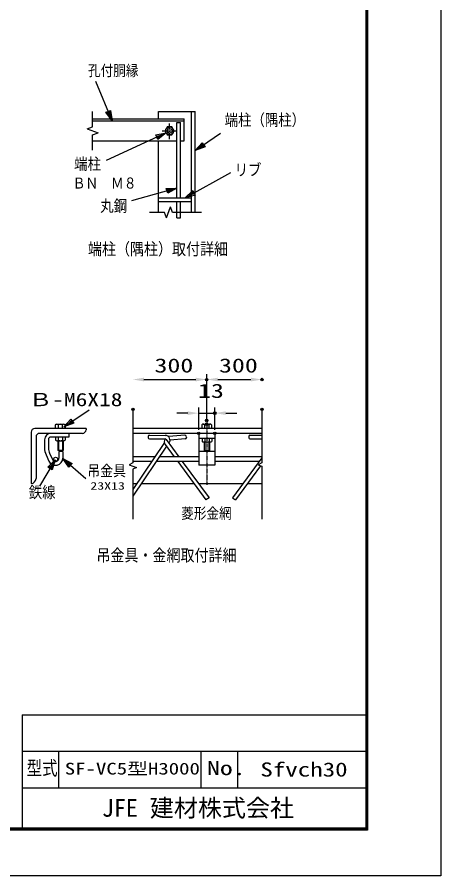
# Model space of a CAD drawing. Units: millimetres, scale not verified. Extents: x -4455 to 4455, y -3150 to 3150.
# Drawn here: x 2720 to 4455, y -3150 to 367 of the extents above; entities that cross this region are included whole.
import ezdxf
from ezdxf.enums import TextEntityAlignment as Align

# ---------------------------------------------------------------- set-up
doc = ezdxf.new("R2010")
doc.units = ezdxf.units.MM
doc.header["$LTSCALE"] = 20
doc.header["$PDMODE"] = 32
doc.header["$PDSIZE"] = 10
doc.linetypes.add('USER2', pattern=[2, 1.25, -0.25, 0.25, -0.25])
doc.linetypes.add('USER4', pattern=[0.216, 0.118, -0.039, 0.02, -0.039])
for name, color, linetype, lineweight in [('0-0_1', 7, 'Continuous', 25), ('0-2_0', 4, 'Continuous', 25), ('0-7_WAKU', 7, 'Continuous', 25), ('0-8_CENTLN-LMEC0', 2, 'USER4', 25)]:
    doc.layers.add(name, color=color, linetype=linetype, lineweight=lineweight)
doc.layers.add('0-5_DEFPOINTS', color=7, linetype='Continuous')
doc.styles.add('ＭＳ ゴシック', font='')
doc.styles.get('ＭＳ ゴシック').set_extended_font_data('MS Gothic')

# ---------------------------------------------------------------- blocks, each defined once
blk = doc.blocks.new('C45')
at = {"layer": '0-0_1', "color": 4}
blk.add_line((155209.2, 57012.4), (158967.7, 59078.5), dxfattribs=at)
blk.add_lwpolyline([(156046.5, 57233.1), (155209.2, 57012.4), (155844.1, 57601.1)], close=True, dxfattribs=at)
blk.add_lwpolyline([(155995.9, 57325.1), (155577.3, 57214.8), (155894.7, 57509.1)], dxfattribs=at)
blk = doc.blocks.new('C47')
at = {"layer": '0-0_1', "color": 4}
blk.add_line((153663.4, 62317.5), (148739.3, 60062.2), dxfattribs=at)
blk.add_lwpolyline([(152812.2, 62158.7), (153663.4, 62317.5), (152987.1, 61776.8)], close=True, dxfattribs=at)
blk.add_lwpolyline([(152855.9, 62063.2), (153281.5, 62142.6), (152943.4, 61872.3)], dxfattribs=at)
blk = doc.blocks.new('C46')
at = {"layer": '0-0_1', "color": 4}
blk.add_line((154537.7, 57803.2), (150827.6, 56757.6), dxfattribs=at)
blk.add_lwpolyline([(153672.3, 57777.5), (154537.7, 57803.2), (153786.2, 57373.2)], close=True, dxfattribs=at)
blk.add_lwpolyline([(153700.8, 57676.4), (154133.5, 57689.3), (153757.7, 57474.3)], dxfattribs=at)
blk = doc.blocks.new('C48')
at = {"layer": '0-0_1', "color": 4}
blk.add_line((156037.7, 60874.7), (158113.3, 62287.1), dxfattribs=at)
blk.add_lwpolyline([(156850.4, 61173.6), (156037.7, 60874.7), (156614.1, 61520.9)], close=True, dxfattribs=at)
blk.add_lwpolyline([(156791.3, 61260.4), (156385, 61111), (156673.1, 61434.1)], dxfattribs=at)
blk = doc.blocks.new('C44')
at = {"layer": '0-0_1', "color": 4}
blk.add_line((149239.8, 63312.4), (147893.2, 66544.7), dxfattribs=at)
blk.add_lwpolyline([(149110.6, 64168.6), (149239.8, 63312.4), (148722.9, 64007.1)], close=True, dxfattribs=at)
blk.add_lwpolyline([(149013.7, 64128.2), (149078.3, 63700.1), (148819.8, 64047.5)], dxfattribs=at)
blk = doc.blocks.new('C75')
at = {"layer": '0-0_1', "color": 4}
blk.add_line((156037.7, 60874.7), (158113.3, 62287.1), dxfattribs=at)
blk.add_lwpolyline([(156850.4, 61173.6), (156037.7, 60874.7), (156614.1, 61520.9)], close=True, dxfattribs=at)
blk.add_lwpolyline([(156791.3, 61260.4), (156385, 61111), (156673.1, 61434.1)], dxfattribs=at)

msp = doc.modelspace()

# ---------------------------------------------------------------- linework, layer by layer
at = {"layer": '0-0_1', "color": 4}
for p, q in [((3029.08, -82.76), (3029.08, -20.39)), ((3006.58, -90.95), (3029.08, -82.76)), ((3006.58, -90.95), (3051.58, -107.33)), ((3029.08, -115.52), (3051.58, -107.33)), ((3029.08, -177.89), (3029.08, -115.52)), ((3332.14, -455.39), (3348.52, -410.39)), ((3356.71, -432.89), (3348.52, -410.39)), ((3323.95, -432.89), (3261.58, -432.89)), ((3332.14, -455.39), (3323.95, -432.89)), ((3475.17, -432.89), (3356.71, -432.89)), ((2888.56, -1367.95), (2888.56, -1407.89)), ((2905.62, -1367.95), (2905.62, -1407.89)), ((3488.47, -1373.21), (3488.47, -1407.89)), ((3505.54, -1373.21), (3505.54, -1407.89))]:
    msp.add_line(p, q, dxfattribs=at)
at = {"layer": '0-0_1'}
for p, q in [((3299.08, -20.39), (3449.08, -20.39)), ((3299.08, -50.39), (3299.08, -20.39)), ((3434.08, -432.89), (3434.08, -20.39)), ((3449.08, -432.89), (3449.08, -20.39)), ((3029.08, -50.39), (3404.08, -50.39)), ((3029.08, -57.89), (3404.08, -57.89)), ((3374.08, -372.89), (3374.08, -65.39)), ((3374.08, -65.39), (3389.08, -65.39)), ((3389.08, -372.89), (3389.08, -65.39)), ((3404.08, -140.39), (3404.08, -50.39)), ((3334.77, -83.01), (3325.46, -99.14)), ((3325.46, -99.14), (3334.77, -115.27)), ((3353.39, -83.01), (3334.77, -83.01)), ((3362.71, -99.14), (3353.39, -83.01)), ((3353.39, -115.27), (3362.71, -99.14)), ((3029.08, -140.39), (3374.08, -140.39)), ((3299.08, -432.89), (3299.08, -140.39)), ((3334.77, -115.27), (3353.39, -115.27)), ((3389.08, -140.39), (3404.08, -140.39)), ((3299.08, -372.89), (3434.08, -372.89)), ((3299.08, -387.89), (3434.08, -387.89)), ((3374.08, -455.39), (3374.08, -387.89)), ((3389.08, -455.39), (3389.08, -387.89)), ((3374.08, -455.39), (3389.08, -455.39)), ((2881.66, -1300.63), (2910.34, -1300.63)), ((3481.57, -1300.24), (3510.26, -1300.24)), ((2876, -1303.04), (2876, -1317.97)), ((2887.33, -1303.05), (2887.33, -1317.97)), ((2904.66, -1303.03), (2904.66, -1317.97)), ((2916, -1302.99), (2916, -1317.97)), ((3475.91, -1302.64), (3475.91, -1317.57)), ((3487.25, -1302.65), (3487.25, -1317.57)), ((3504.58, -1302.63), (3504.58, -1317.57)), ((3515.91, -1302.59), (3515.91, -1317.57)), ((2877.09, -1353.29), (2877.09, -1365.55)), ((2882.76, -1367.95), (2911.42, -1367.95)), ((2886.42, -1367.95), (2886.42, -1407.89)), ((2888.42, -1353.29), (2888.42, -1365.55)), ((2905.76, -1353.29), (2905.76, -1365.56)), ((2907.76, -1367.96), (2907.76, -1407.89)), ((2917.09, -1353.29), (2917.09, -1365.56)), ((2932.07, -1337.89), (2932.07, -1353.29)), ((3477.01, -1358.55), (3477.01, -1370.81)), ((3488.34, -1358.55), (3488.34, -1370.81)), ((3505.67, -1358.55), (3505.67, -1370.81)), ((3517.01, -1358.55), (3517.01, -1370.81)), ((3482.67, -1373.21), (3511.34, -1373.21)), ((3486.34, -1373.21), (3486.34, -1407.89)), ((3507.67, -1373.21), (3507.67, -1407.89)), ((3486.34, -1407.89), (3507.67, -1407.89))]:
    msp.add_line(p, q, dxfattribs=at)
at = {"layer": '0-0_1', "color": 4, "linetype": 'USER2'}
for p, q in [((3344.08, -133.22), (3344.08, -69.14)), ((3314.08, -99.14), (3374.08, -99.14))]:
    msp.add_line(p, q, dxfattribs=at)
at = {"layer": '0-0_1'}
for radius in [16.13, 9.31]:
    msp.add_circle((3344.08, -99.14), radius, dxfattribs=at)
for centre, radius, start, end in [((2881.65, -1308.34), 7.75, 43.05395, 136.76926), ((2896.04, -1317.58), 16.94, 59.3584, 120.92194), ((2910.37, -1308.83), 8.14, 45.86685, 134.53607), ((3481.56, -1307.95), 7.75, 43.05395, 136.76926), ((3495.96, -1317.19), 16.94, 59.3584, 120.92194), ((3510.29, -1308.44), 8.14, 45.86685, 134.53607), ((2882.74, -1360.24), 7.75, 223.23149, 316.94679), ((2897.14, -1351.01), 16.94, 239.07794, 300.64148), ((2911.46, -1359.76), 8.14, 225.46316, 314.1324), ((3482.66, -1365.5), 7.75, 223.23149, 316.94679), ((3497.05, -1356.26), 16.94, 239.07794, 300.64148), ((3511.38, -1365.01), 8.14, 225.46316, 314.1324)]:
    msp.add_arc(centre, radius, start, end, dxfattribs=at)
at = {"layer": '0-2_0', "color": 2}
for p, q in [((3238.99, -1117.5), (3451.29, -1117.5)), ((3541.29, -1117.5), (3677.47, -1117.5)), ((3418.29, -1255.14), (3373.29, -1255.14)), ((3463.29, -1255.14), (3529.29, -1255.14)), ((3574.29, -1255.14), (3619.29, -1255.14))]:
    msp.add_line(p, q, dxfattribs=at)
at = {"layer": '0-2_0', "color": 1}
for p, q in [((3496.29, -1285.24), (3496.29, -1095)), ((3463.29, -1322.89), (3463.29, -1232.64)), ((3529.29, -1322.89), (3529.29, -1232.64))]:
    msp.add_line(p, q, dxfattribs=at)
at = {"layer": '0-2_0', "color": 7}
for p, q in [((3193.99, -1239.68), (3193.99, -1458.32)), ((3722.47, -1239.68), (3722.47, -1458.32)), ((2777.07, -1332.89), (2777.07, -1542.89)), ((3002.07, -1317.89), (2792.07, -1317.89)), ((3002.07, -1317.89), (3002.07, -1322.89)), ((3722.47, -1317.89), (3193.99, -1317.89)), ((3716.03, -1317.89), (3193.99, -1317.89)), ((2797.07, -1352.89), (2797.07, -1522.89)), ((2987.07, -1337.89), (2812.07, -1337.89)), ((2832.07, -1363.89), (2832.07, -1398.43)), ((2848.07, -1363.29), (2848.07, -1398.43)), ((2932.07, -1353.29), (2858.07, -1353.29)), ((3722.47, -1337.89), (3193.99, -1337.89)), ((3256.35, -1350.71), (3256.33, -1355.71)), ((3261.3, -1360.73), (3326.03, -1361.02)), ((3261.37, -1345.73), (3326.1, -1346.02)), ((3329.82, -1362.79), (3381.93, -1433.51)), ((3407.04, -1345.69), (3340.59, -1351.35)), ((3408.31, -1360.63), (3346.01, -1365.94)), ((3412.44, -1350.25), (3412.87, -1355.23)), ((3463.29, -1337.89), (3463.29, -1467.9)), ((3529.29, -1358.53), (3463.29, -1358.53)), ((3529.29, -1337.89), (3529.29, -1467.9)), ((3668.42, -1350.74), (3668.4, -1355.74)), ((3673.38, -1360.77), (3722.47, -1360.99)), ((3673.44, -1345.77), (3722.47, -1345.99)), ((3322.79, -1375.75), (3193.99, -1567.72)), ((3331.27, -1390.04), (3193.99, -1594.64)), ((3326.18, -1383.14), (3363.3, -1433.51)), ((2838.12, -1426.03), (2849.84, -1451.47)), ((2852.66, -1419.34), (2864.33, -1444.68)), ((2907.76, -1407.89), (2886.42, -1407.89)), ((2907.07, -1412.89), (2907.07, -1438.89)), ((3284.04, -1433.51), (3193.99, -1433.51)), ((3463.29, -1433.51), (3302.1, -1433.51)), ((3529.29, -1412.89), (3463.29, -1412.89)), ((3722.47, -1433.51), (3529.29, -1433.51)), ((3722.47, -1437.76), (3601.83, -1601.49)), ((3271.26, -1452.55), (3193.99, -1452.55)), ((3463.29, -1452.55), (3289.32, -1452.55)), ((3377.33, -1452.55), (3492.98, -1609.52)), ((3529.29, -1467.9), (3463.29, -1467.9)), ((3711.57, -1452.55), (3529.29, -1452.55)), ((3717.07, -1470.38), (3614.55, -1609.52)), ((3722.47, -1458.32), (3706.54, -1466.71)), ((3706.54, -1466.71), (3722.47, -1472.26)), ((3722.47, -1472.26), (3722.47, -1688.67)), ((3193.99, -1485.08), (3193.99, -1688.67)), ((2777.07, -1542.89), (2777.27, -1542.89)), ((3193.99, -1542.87), (3210.66, -1542.87)), ((3228.73, -1542.87), (3443.87, -1542.87)), ((3462.5, -1542.87), (3645.03, -1542.87)), ((3663.66, -1542.87), (3722.47, -1542.87)), ((3601.83, -1601.49), (3614.55, -1609.52))]:
    msp.add_line(p, q, dxfattribs=at)
for points in [[(2907.07, -1412.89), (2891.07, -1412.89), (2891.07, -1438.89)], [(3193.99, -1458.32), (3178.05, -1466.71), (3208.65, -1477.37), (3193.99, -1485.08)], [(3395.96, -1452.55), (3505.7, -1601.49), (3492.98, -1609.52)]]:
    msp.add_lwpolyline(points, dxfattribs=at)
msp.add_circle((2877.3, -1443.83), 8.19, dxfattribs=at)
for centre, radius, start, end in [((2792.07, -1332.89), 15, 90, 180), ((2987.07, -1322.89), 15, 270, 0), ((2812.07, -1352.89), 15, 90, 180), ((2858.07, -1363.89), 26, 90, 180), ((2858.07, -1363.29), 10, 90, 180), ((3261.33, -1355.73), 5, 179.74316, 269.74316), ((3261.35, -1350.73), 5, 89.74316, 179.74316), ((3342.28, -1371.28), 20, 150.20381, 216.38235), ((3326.01, -1366.02), 5, 32.54977, 89.74316), ((3326.01, -1366.02), 20, 320.82678, 89.74316), ((3342.28, -1371.28), 20, 94.8681, 97.42908), ((3407.46, -1350.67), 5, 4.8681, 94.8681), ((3407.89, -1355.65), 5, 274.8681, 4.8681), ((3673.4, -1355.77), 5, 179.74316, 269.74316), ((3673.42, -1350.77), 5, 89.74316, 179.74316), ((2898.07, -1398.43), 66, 180, 204.72477), ((2898.07, -1398.43), 50, 180, 204.725), ((2877.07, -1438.89), 30, 204.79222, 0), ((2877.07, -1438.89), 14, 204.42627, 0), ((2777.07, -1522.89), 20, 270, 0)]:
    msp.add_arc(centre, radius, start, end, dxfattribs=at)
at = {"layer": '0-2_0', "color": 2}
for points in [[(3238.99, -1110), (3193.99, -1117.5), (3238.99, -1125)], [(3451.29, -1110), (3496.29, -1117.5), (3451.29, -1125)], [(3541.29, -1110), (3496.29, -1117.5), (3541.29, -1125)], [(3677.47, -1110), (3722.47, -1117.5), (3677.47, -1125)], [(3418.29, -1247.64), (3463.29, -1255.14), (3418.29, -1262.64)], [(3574.29, -1247.64), (3529.29, -1255.14), (3574.29, -1262.64)]]:
    msp.add_solid(points, dxfattribs=at)
at = {"layer": '0-5_DEFPOINTS'}
for p in [(3496.29, -1117.5), (3722.47, -1117.5), (3193.99, -1239.68), (3529.29, -1255.14), (3722.47, -1239.68), (3496.29, -1285.24), (3496.29, -1300.24), (3463.29, -1337.89), (3529.29, -1337.89)]:
    msp.add_point(p, dxfattribs=at)
at = {"layer": '0-7_WAKU'}
for p, q in [((2739.85, -2490.03), (2739.85, -2955.03)), ((2739.85, -2490.03), (4147.46, -2490.03)), ((2739.85, -2640.03), (4147.46, -2640.03)), ((2889.85, -2640.03), (2889.85, -2790.03)), ((3472.46, -2640.03), (3472.46, -2790.03)), ((3622.46, -2640.03), (3622.46, -2790.03)), ((2739.85, -2790.03), (4147.46, -2790.03))]:
    msp.add_line(p, q, dxfattribs=at)
at = {"layer": '0-7_WAKU', "color": 3}
msp.add_lwpolyline([(-4455.04, 3149.97), (4454.96, 3149.97), (4454.96, -3150.03), (-4455.04, -3150.03)], close=True, dxfattribs=at)
at = {"layer": '0-7_WAKU'}
for points in [[(-4155.04, 2962.47), (4154.96, 2962.47), (4154.96, -2962.53), (-4155.04, -2962.53)], [(-4153.17, 2960.59), (4153.08, 2960.59), (4153.08, -2960.66), (-4153.17, -2960.66)], [(-4151.29, 2958.72), (4151.21, 2958.72), (4151.21, -2958.78), (-4151.29, -2958.78)], [(-4149.42, 2956.84), (4149.33, 2956.84), (4149.33, -2956.91), (-4149.42, -2956.91)], [(-4147.54, 2954.97), (4147.46, 2954.97), (4147.46, -2955.03), (-4147.54, -2955.03)]]:
    msp.add_lwpolyline(points, close=True, dxfattribs=at)
at = {"layer": '0-8_CENTLN-LMEC0'}
msp.add_line((3496.29, -1292.89), (3496.29, -1548.9), dxfattribs=at)

# ---------------------------------------------------------------- block references
at = {"layer": '0-2_0', "xscale": 0.05, "yscale": 0.05}
for name, p in [('C44', (-4352.81, -3223.51)), ('C47', (-4352.81, -3223.51)), ('C48', (-4352.81, -3223.51)), ('C45', (-4352.81, -3223.51)), ('C46', (-4352.81, -3223.51)), ('C75', (-4890.46, -4355.32))]:
    msp.add_blockref(name, p, dxfattribs=at)
for p, rotation in [((-2052.78, 5306.94), 285), ((8660.66, 4610.09), 205)]:
    msp.add_blockref('C75', p, dxfattribs=dict(at, rotation=rotation))

# ---------------------------------------------------------------- texts
at = {"layer": '0-0_1', "color": 4, "style": 'ＭＳ ゴシック'}
for s, height, width, p in [('孔付胴縁', 44.57, 0.85, (3009.98, 112.28)), ('端柱（隅柱）', 47.36, 0.85, (3569.58, -92.33)), ('端柱', 47.36, 0.85, (2953.33, -272.08)), ('リブ', 47.36, 0.85, (3610.59, -296.44)), ('ＢＮ\u3000Ｍ８', 45.16, 0.85, (2947.07, -348.93)), ('丸鋼', 47.36, 0.85, (3060.36, -444.23)), ('端柱（隅柱）取付詳細', 49.48, 0.85, (3009.94, -622.4)), ('Ｂ-M6X18', 54.12, 1.3, (2767.82, -1242.82)), ('吊金具', 45.45, 0.85, (3007.38, -1527.26)), ('鉄線', 47.36, 0.85, (2767.37, -1617.09)), ('菱形金網', 44.57, 0.85, (3391.67, -1700.69)), ('吊金具・金網取付詳細', 49.48, 0.85, (3044.61, -1876.68))]:
    msp.add_text(s, height=height, dxfattribs=dict(at, width=width)).set_placement(p, align=Align.BOTTOM_LEFT)
at = {"layer": '0-2_0', "color": 3, "style": 'ＭＳ ゴシック', "width": 1.35}
for s, p in [('300', (3282.14, -1106.11)), ('300', (3546.38, -1106.11)), ('13', (3460.29, -1209.99))]:
    msp.add_text(s, height=57.77, dxfattribs=at).set_placement(p, align=Align.BOTTOM_LEFT)
at = {"layer": '0-2_0', "style": 'ＭＳ ゴシック', "width": 1.35}
msp.add_text('23X13', height=30.79, dxfattribs=at).set_placement((3019.76, -1577.61), align=Align.BOTTOM_LEFT)
at = {"layer": '0-7_WAKU', "style": 'ＭＳ ゴシック'}
for s, height, width, p in [('型式', 57.73, 0.8, (2759.21, -2755)), ('SF-VC5型H3000', 48.11, 1.3, (2914.95, -2749.59)), ('No.', 57.73, 1.35, (3497, -2755)), ('Sfvch30', 57.73, 1.3, (3715.79, -2760.79))]:
    msp.add_text(s, height=height, dxfattribs=dict(at, width=width)).set_placement(p, align=Align.BOTTOM_LEFT)
msp.add_text('JFE 建材株式会社', height=72.16, dxfattribs=at).set_placement((3066.81, -2929.72), align=Align.BOTTOM_LEFT)

doc.saveas('drawing.dxf')
